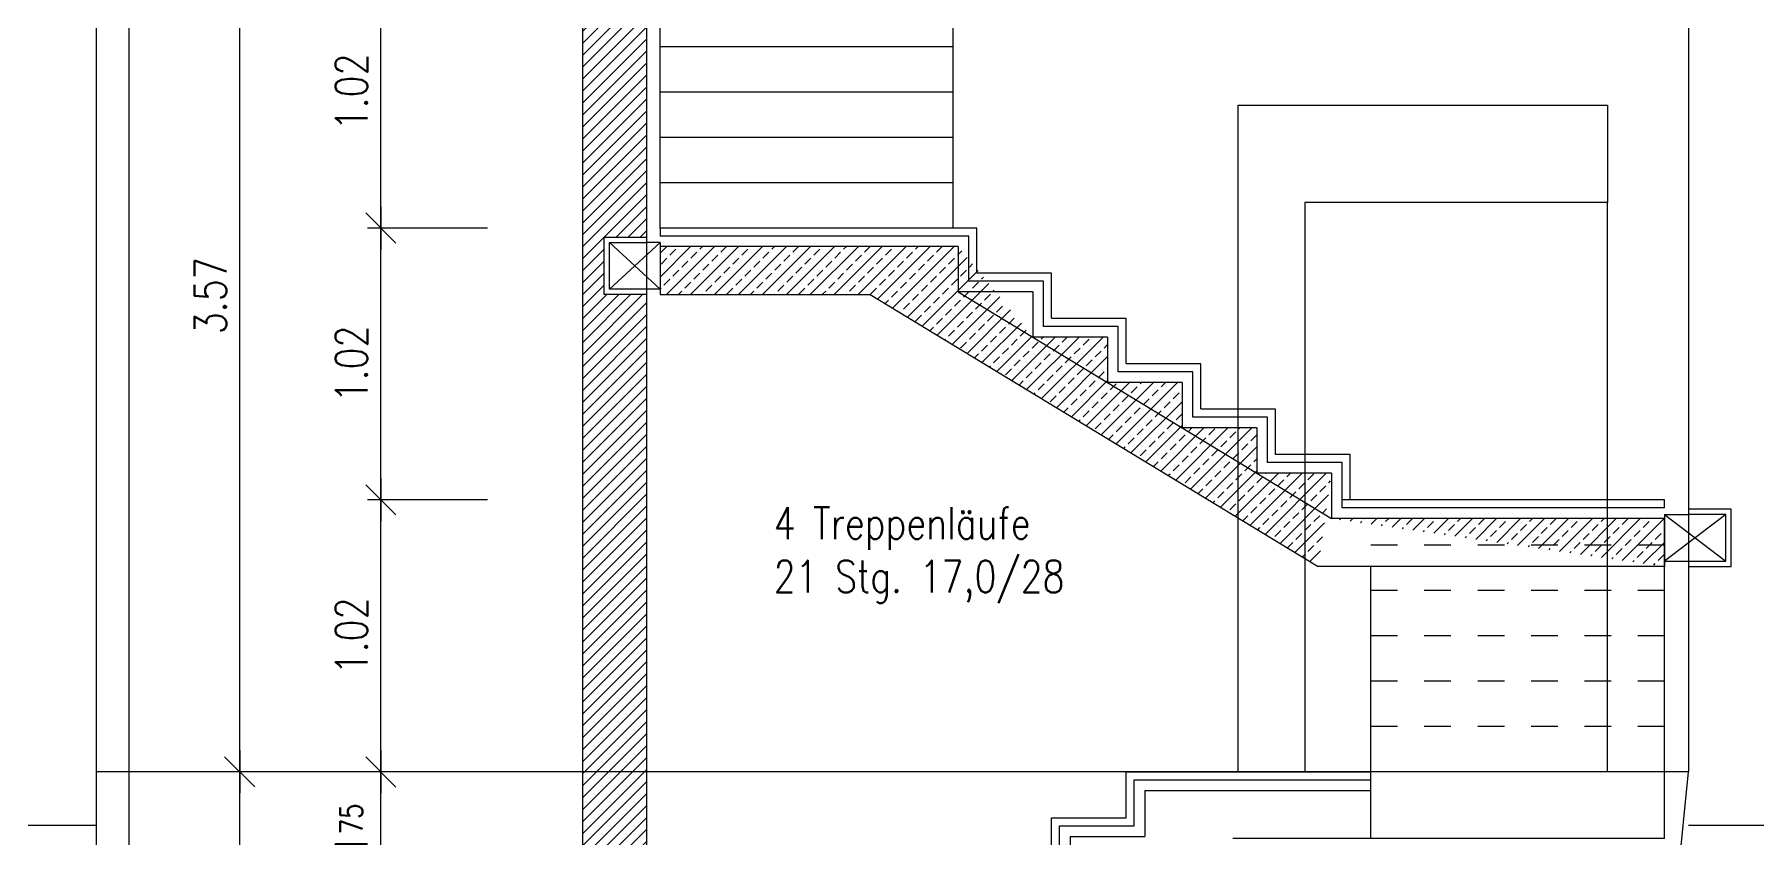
# Model space of a CAD drawing. Header units: metres. Extents: x -3551 to -3365, y -115 to 134.
# Drawn here: x -3469.3 to -3462.84, y 114.96 to 117.98 of the extents above; entities that cross this region are included whole.
import ezdxf

# ---------------------------------------------------------------- set-up
doc = ezdxf.new("R2010")
doc.units = ezdxf.units.M
doc.header["$LTSCALE"] = 0.01
doc.linetypes.add('GESTRICHELT2', pattern=[4.5, 3, -1.5])
doc.linetypes.add('STRICHLINIE', pattern=[0.75, 0.5, -0.25])
doc.layers.get('0').update_dxf_attribs({"linetype": 'CONTINUOUS'})
for name, color, linetype in [('A_abriss', 44, 'STRICHLINIE'), ('A_ansicht', 9, 'CONTINUOUS'), ('A_Aufzug', 3, 'CONTINUOUS'), ('A_schraffur', 10, 'CONTINUOUS'), ('A_STB', 4, 'CONTINUOUS'), ('A_text', 2, 'CONTINUOUS'), ('A_treppe_V2', 3, 'CONTINUOUS'), ('A_wände', 6, 'CONTINUOUS'), ('A_WÄNDE_NEU', 6, 'CONTINUOUS'), ('CKMA0002', 7, 'CONTINUOUS')]:
    doc.layers.add(name, color=color, linetype=linetype)
doc.styles.add('SIMPLEX', font='simplex.shx', dxfattribs={"width": 0.8, "height": 0.1})
doc.styles.add('SIMPLEXD', font='SIMPLEXD.shx', dxfattribs={"width": 0.8, "height": 0.12})
doc.dimstyles.new('DIN', dxfattribs={"dimtxt": 0.03, "dimasz": 0.08, "dimexe": 0.05, "dimexo": 0.2448393904078216, "dimgap": 0.05, "dimtad": 1, "dimdec": 4, "dimrnd": 0.0025, "dimzin": 0, "dimdsep": 46, "dimtxsty": 'SIMPLEXD', "dimblk": 'DIMCROSS', "dimblk1": 'DIMCROSS', "dimblk2": 'DIMCROSS', "dimsah": 1, "dimcen": 2.5, "dimdle": 0.04, "dimclrd": 252, "dimclre": 252, "dimclrt": 252, "dimadec": 0, "dimazin": 0, "dimtfac": 1, "dimtdec": 4, "dimtix": 1, "dimtmove": 2, "dimatfit": 3, "dimldrblk": 'DIMCROSS', "dimfxl": 1, "dimtvp": 1, "dimtolj": 1, "dimtzin": 0, "dimarcsym": 0})

# ---------------------------------------------------------------- blocks, each defined once
blk = doc.blocks.new('DIMCROSS')
at = {"color": 0, "linetype": 'ByBlock'}
blk.add_line((-1, 0), (1, 0), dxfattribs=at)
at = {"linetype": 'ByBlock'}
blk.add_line((-0.707107, -0.707107), (0.707107, 0.707107), dxfattribs=at)
blk = doc.blocks.new('*D122')
at = {"layer": 'CKMA0002', "color": 1, "lineweight": -2, "transparency": 16777216}
for p, q in [((-3468.13077111129, 115.2103585640725), (-3468.580771111281, 115.2103585640725)), ((-3468.530771111281, 111.6703585640725), (-3468.530771111281, 115.1303585640725))]:
    blk.add_line(p, q, dxfattribs=at)
at = {"layer": 'CKMA0002', "color": 1, "lineweight": -2, "transparency": 16777216, "xscale": 0.08, "yscale": 0.08, "zscale": 0.08}
for p, rotation in [((-3468.530771111281, 115.2103585640725), 90), ((-3468.530771111281, 111.5903585640725), 270)]:
    blk.add_blockref('DIMCROSS', p, dxfattribs=dict(at, rotation=rotation))
at = {"layer": 'CKMA0002', "color": 3, "transparency": 16777216, "insert": (-3468.640771111281, 113.4003585640719), "char_height": 0.12, "attachment_point": 5, "rotation": 90, "style": 'SIMPLEXD'}
blk.add_mtext('\\A1;3.62{\\A1\\H0.7x\\S;}', dxfattribs=at)
blk = doc.blocks.new('*D123')
at = {"layer": 'CKMA0002', "color": 1, "lineweight": -2, "transparency": 16777216}
for p, q in [((-3468.130771111285, 118.7803585640732), (-3468.58077111128, 118.7803585640732)), ((-3468.53077111128, 115.2903585640725), (-3468.53077111128, 118.7003585640732))]:
    blk.add_line(p, q, dxfattribs=at)
at = {"layer": 'CKMA0002', "color": 1, "lineweight": -2, "transparency": 16777216, "xscale": 0.08, "yscale": 0.08, "zscale": 0.08}
for p, rotation in [((-3468.53077111128, 118.7803585640732), 90), ((-3468.53077111128, 115.2103585640725), 270)]:
    blk.add_blockref('DIMCROSS', p, dxfattribs=dict(at, rotation=rotation))
at = {"layer": 'CKMA0002', "color": 3, "transparency": 16777216, "insert": (-3468.64077111128, 116.9953585640723), "char_height": 0.12, "attachment_point": 5, "rotation": 90, "style": 'SIMPLEXD'}
blk.add_mtext('\\A1;3.57{\\A1\\H0.7x\\S;}', dxfattribs=at)
blk = doc.blocks.new('*D141')
at = {"layer": 'CKMA0002', "color": 1, "lineweight": -2, "transparency": 16777216}
for p, q in [((-3467.601873947552, 115.2100696169029), (-3468.051873947548, 115.2100696169029)), ((-3468.001873947548, 114.772927013247), (-3468.001873947548, 115.1300696169029))]:
    blk.add_line(p, q, dxfattribs=at)
at = {"layer": 'CKMA0002', "color": 1, "lineweight": -2, "transparency": 16777216, "xscale": 0.08, "yscale": 0.08, "zscale": 0.08}
for p, rotation in [((-3468.001873947548, 115.2100696169029), 90), ((-3468.001873947548, 114.692927013247), 270)]:
    blk.add_blockref('DIMCROSS', p, dxfattribs=dict(at, rotation=rotation))
at = {"layer": 'CKMA0002', "color": 3, "transparency": 16777216, "insert": (-3468.111873947548, 114.9514983150744), "char_height": 0.12, "attachment_point": 5, "rotation": 90, "style": 'SIMPLEXD'}
blk.add_mtext('\\A1;51{\\A1\\H0.7x\\S75;}', dxfattribs=at)
blk = doc.blocks.new('*D142')
at = {"layer": 'CKMA0002', "color": 1, "lineweight": -2, "transparency": 16777216}
for p, q in [((-3467.601873947551, 116.2300681696118), (-3468.051873947548, 116.2300681696118)), ((-3468.001873947548, 115.2900696169029), (-3468.001873947548, 116.1500681696118))]:
    blk.add_line(p, q, dxfattribs=at)
at = {"layer": 'CKMA0002', "color": 1, "lineweight": -2, "transparency": 16777216, "xscale": 0.08, "yscale": 0.08, "zscale": 0.08}
for p, rotation in [((-3468.001873947548, 116.2300681696118), 90), ((-3468.001873947548, 115.2100696169029), 270)]:
    blk.add_blockref('DIMCROSS', p, dxfattribs=dict(at, rotation=rotation))
at = {"layer": 'CKMA0002', "color": 3, "transparency": 16777216, "insert": (-3468.111873947548, 115.7200688932568), "char_height": 0.12, "attachment_point": 5, "rotation": 90, "style": 'SIMPLEXD'}
blk.add_mtext('\\A1;1.02{\\A1\\H0.7x\\S;}', dxfattribs=at)
blk = doc.blocks.new('*D143')
at = {"layer": 'CKMA0002', "color": 1, "lineweight": -2, "transparency": 16777216}
for p, q in [((-3467.601873947549, 117.2492705575554), (-3468.051873947547, 117.2492705575554)), ((-3468.001873947547, 116.3100681696118), (-3468.001873947547, 117.1692705575554))]:
    blk.add_line(p, q, dxfattribs=at)
at = {"layer": 'CKMA0002', "color": 1, "lineweight": -2, "transparency": 16777216, "xscale": 0.08, "yscale": 0.08, "zscale": 0.08}
for p, rotation in [((-3468.001873947547, 117.2492705575554), 90), ((-3468.001873947547, 116.2300681696118), 270)]:
    blk.add_blockref('DIMCROSS', p, dxfattribs=dict(at, rotation=rotation))
at = {"layer": 'CKMA0002', "color": 3, "transparency": 16777216, "insert": (-3468.111873947547, 116.739669363583), "char_height": 0.12, "attachment_point": 5, "rotation": 90, "style": 'SIMPLEXD'}
blk.add_mtext('\\A1;1.02{\\A1\\H0.7x\\S;}', dxfattribs=at)
blk = doc.blocks.new('*D144')
at = {"layer": 'CKMA0002', "color": 1, "lineweight": -2, "transparency": 16777216}
for p, q in [((-3467.601873947548, 118.2700698704801), (-3468.051873947547, 118.2700698704801)), ((-3468.001873947547, 117.3292705575554), (-3468.001873947547, 118.1900698704801))]:
    blk.add_line(p, q, dxfattribs=at)
at = {"layer": 'CKMA0002', "color": 1, "lineweight": -2, "transparency": 16777216, "xscale": 0.08, "yscale": 0.08, "zscale": 0.08}
for p, rotation in [((-3468.001873947547, 118.2700698704801), 90), ((-3468.001873947547, 117.2492705575554), 270)]:
    blk.add_blockref('DIMCROSS', p, dxfattribs=dict(at, rotation=rotation))
at = {"layer": 'CKMA0002', "color": 3, "transparency": 16777216, "insert": (-3468.111873947547, 117.7596702140172), "char_height": 0.12, "attachment_point": 5, "rotation": 90, "style": 'SIMPLEXD'}
blk.add_mtext('\\A1;1.02{\\A1\\H0.7x\\S;}', dxfattribs=at)

msp = doc.modelspace()

# ---------------------------------------------------------------- hatches: boundary and pattern name
at = {"layer": 'A_schraffur'}
h = msp.add_hatch(dxfattribs=at)
h.set_pattern_fill('ANSI31', color=256, scale=0.01, style=0)
h.set_pattern_definition([(45, (0, 0), (-0.02245064030267288, 0.02245064030267288), [])])
h.paths.add_polyline_path([(-3467.004731589022, 118.7803585640734), (-3467.244720410118, 118.7803585640734), (-3467.244720431644, 118.4303585625314), (-3467.004731362648, 118.430358562487)])
h.paths.add_polyline_path([(-3467.004731362649, 118.430358562487), (-3467.244720431645, 118.4303585625315), (-3467.244720629687, 115.2103585640727), (-3467.004729280013, 115.2103585640727), (-3467.004730437565, 117.0000699596262), (-3467.164782045369, 117.0000699596263), (-3467.164782045368, 117.2150699596263), (-3467.004730576621, 117.2150691509536)])
h.paths.add_polyline_path([(-3467.004729280013, 115.2103585640727), (-3467.244720629687, 115.2103585640727), (-3467.244720654289, 114.8103585640727), (-3467.004729021299, 114.8103585640727)])
h.paths.add_polyline_path([(-3467.004729021299, 114.8103585640727), (-3467.244720654288, 114.8103585640727), (-3467.244720852331, 111.5903585640727), (-3467.004726938664, 111.5903585640727), (-3467.004728114695, 113.4086413037828), (-3467.164782037179, 113.4086413037828), (-3467.164782037178, 113.6236413037828), (-3467.004728253752, 113.6236404950984)])
h = msp.add_hatch(dxfattribs=at)
h.set_pattern_fill('ANSI33', color=256, scale=0.01, style=0)
h.set_pattern_definition([(45, (0, 0), (-0.04490128060534576, 0.04490128060534577), []), (45, (0.04490130000000001, 0), (-0.04490128060534576, 0.04490128060534577), [0.03175, -0.015875])])
edge = h.paths.add_edge_path()
edge.add_line((-3463.18976861089, 115.9800672777549), (-3463.189768610889, 116.1600672777549))
edge.add_line((-3463.189769539802, 116.1600663508139), (-3464.43662654844, 116.1600688743198))
edge.add_line((-3463.189769539802, 115.9800663508138), (-3464.487607703356, 115.9800688295348))
edge.add_line((-3464.437244441758, 116.3300699618979), (-3464.437244441758, 116.1600697891442))
edge.add_line((-3464.437244441758, 116.3300699618979), (-3464.717244441758, 116.3300699618979))
edge.add_line((-3464.717244441758, 116.500069954347), (-3464.717244441759, 116.3308691606693))
edge.add_line((-3464.717244441758, 116.5000699543469), (-3464.997244441758, 116.5000699543469))
edge.add_line((-3464.997244441759, 116.6700699618979), (-3464.997244441759, 116.500069954347))
edge.add_line((-3464.997244441759, 116.6700699618979), (-3465.277244441759, 116.6700699618979))
edge.add_line((-3465.27724444176, 116.8400699618979), (-3465.277244441761, 116.6700699618979))
edge.add_line((-3465.27724444176, 116.8400699618979), (-3465.55724444176, 116.8400699618979))
edge.add_line((-3465.557244441761, 117.0100699618979), (-3465.837244441761, 117.0100699618979))
edge.add_line((-3465.557244441761, 117.0100699618979), (-3465.557244441761, 116.8408691606692))
edge.add_line((-3465.837244441762, 117.1800699632734), (-3465.837244441761, 117.0100699618979))
edge.add_line((-3465.837244441762, 117.1800699632734), (-3466.954802218504, 117.1800698728718))
edge.add_line((-3466.954802218504, 117.1800698750714), (-3466.954802219076, 117.0000698749441))
edge.add_line((-3466.954802219076, 117.0000698727301), (-3466.167609229067, 117.0000699631614))
edge.add_line((-3466.167609229067, 117.0000699631614), (-3464.487607703356, 115.9800688295348))

# ---------------------------------------------------------------- linework, layer by layer
at = {"layer": 'A_abriss', "linetype": 'Continuous'}
msp.add_line((-3463.099626110636, 115.2103585640727), (-3469.06924807271, 115.2103585640727), dxfattribs=at)
at = {"layer": 'A_ansicht'}
for p, q in [((-3464.788118162417, 117.7100717377877, 9.786903006638515e-08), (-3463.403114647474, 117.7100787356268, 9.786903006638515e-08)), ((-3464.788118162416, 115.2100660666923, 9.786903006638515e-08), (-3464.788118162417, 117.7100717377877, 9.786903006638515e-08)), ((-3463.403114647474, 117.7100787356268, 9.786903006638515e-08), (-3463.403114647473, 117.3450660666924, 9.786903006638515e-08))]:
    msp.add_line(p, q, dxfattribs=at)
at = {"layer": 'A_ansicht', "elevation": 9.786903006638515e-08}
msp.add_lwpolyline([(-3463.403114647473, 115.2100660666924), (-3463.403114647473, 117.3450660666924), (-3464.5381258768, 117.3450603319589), (-3464.538115089573, 115.2100660666923)], dxfattribs=at)
at = {"layer": 'A_Aufzug', "color": 7, "linetype": 'Continuous'}
msp.add_line((-3468.944720012918, 101.292788750936), (-3468.944720012918, 122.4227890657975), dxfattribs=at)
at = {"layer": 'A_STB', "color": 2}
for p, q in [((-3467.164782045368, 117.0000699596262, 3.061185786888993e-07), (-3467.164782045368, 117.2150699596262, 3.061185786888993e-07)), ((-3467.164782045368, 117.2150699596262, 3.061185786888993e-07), (-3467.00478095907, 117.2150691512082, 3.061185781643352e-07)), ((-3467.144782045368, 117.0200699596262, 3.061185786888993e-07), (-3467.144782045368, 117.1950698585744, 3.061185786888993e-07)), ((-3467.144782045368, 117.1950698585744, 3.061185786888993e-07), (-3467.004781060121, 117.1950691512084, 3.061185781643352e-07)), ((-3467.144782045368, 117.1950698585744, 3.061185786888993e-07), (-3466.954782561683, 117.0200696872759, 3.061185807459107e-07)), ((-3466.954781677485, 117.1950688845842, 3.061185802255928e-07), (-3467.144782045368, 117.0200699596262, 3.061185786888993e-07)), ((-3466.954781677485, 117.1950688845842, 3.061185802255928e-07), (-3467.004781261648, 117.1950691569355, 3.061185782675662e-07)), ((-3466.954781495535, 117.1950690521681, 3.078320039524428e-07), (-3466.954781146969, 117.1800697847122, 3.104007613042226e-07)), ((-3467.004782045368, 117.0000699596262, 3.061185786888993e-07), (-3467.164782045368, 117.0000699596262, 3.061185786888993e-07)), ((-3467.004782045368, 117.0200699596262, 3.061185786888993e-07), (-3467.144782045368, 117.0200699596262, 3.061185786888993e-07)), ((-3466.954782561683, 117.0200696872759, 3.061185807459107e-07), (-3467.004782145846, 117.0200699596272, 3.061185787878842e-07)), ((-3463.189722260624, 116.1750655481609, 2.790131216657541e-07), (-3463.099630783368, 116.1750660085865)), ((-3463.189722260624, 116.1750655481609, 2.790131216657541e-07), (-3463.189721476903, 116.1600663508516, 2.52923574793554e-07)), ((-3463.189722260624, 116.1750655481609, 2.790131216657541e-07), (-3462.959629999647, 116.0000668112772)), ((-3462.959629999647, 116.1750667102254), (-3463.189721376426, 116.0000663508526, 2.790131221860721e-07)), ((-3462.939629999647, 116.1950668112772), (-3463.099631085946, 116.1950660028591)), ((-3462.959629999647, 116.1750667102254), (-3463.099630984894, 116.1750660028594)), ((-3462.959629999647, 116.0000668112772), (-3462.959629999647, 116.1750667102254)), ((-3462.939629999647, 115.9800668112772), (-3462.939629999647, 116.1950668112772)), ((-3464.28972406251, 114.9603582560107, 1.084536809673366e-07), (-3464.289724876788, 115.9800684516015, -6.254565368996219e-07)), ((-3463.189746636976, 114.9603590931408, -1.121452045809088e-07), (-3463.189769539802, 115.9800663508138, 1.304432848989759e-08)), ((-3463.189721376426, 116.0000663508526, 2.790131221860721e-07), (-3463.09962989917, 116.0000668112782)), ((-3463.099629999647, 116.0000668112772), (-3462.959629999647, 116.0000668112772)), ((-3463.099629999647, 115.9800668112772), (-3462.939629999647, 115.9800668112772)), ((-3463.189727576401, 114.9603590932372, 1.407621699387469e-07), (-3464.28972406251, 114.9603582560107, 1.084536809673501e-07))]:
    msp.add_line(p, q, dxfattribs=at)
at = {"layer": 'A_STB'}
for p, q in [((-3465.837244441762, 117.1800699632734, -1.312480889548643e-07), (-3466.954802218504, 117.1800698728718, -5.803922802315705e-08)), ((-3466.954802218504, 117.1800698750714, 5.942541341977375e-07), (-3466.954802219076, 117.0000698749441, 3.835252735651554e-07)), ((-3465.837244441762, 117.1800699632734, -1.312480889548643e-07), (-3465.837244441761, 117.0100699618979, -6.915223787349476e-07)), ((-3466.954802219076, 117.0000698727301, -2.853283190186838e-07), (-3466.167609229067, 117.0000699631614, 3.226330768269674e-07)), ((-3466.167609229067, 117.0000699631614, -8.005925494127282e-07), (-3464.487607703356, 115.9800688295348, -2.726884694308161e-08)), ((-3465.557244441761, 117.0100699618979, -6.915223787349476e-07), (-3465.837244441761, 117.0100699618979, -6.915223787349476e-07)), ((-3465.557244441761, 117.0100699618979, -6.915223787349611e-07), (-3465.557244441761, 116.8408691606692, -8.204060447081927e-07)), ((-3465.27724444176, 116.8400699618979, -6.915223787349476e-07), (-3465.55724444176, 116.8400699618979, -6.915223787349476e-07)), ((-3465.27724444176, 116.8400699618979, -6.915223787349611e-07), (-3465.277244441761, 116.6700699618979, -6.915223787365842e-07)), ((-3464.997244441759, 116.6700699618979, -6.915223787349476e-07), (-3465.277244441759, 116.6700699618979, -6.915223787349476e-07)), ((-3464.997244441759, 116.6700699618979, -6.915223787349611e-07), (-3464.997244441759, 116.500069954347, -3.562197021584291e-07)), ((-3464.717244441758, 116.5000699543469, -3.562197021529833e-07), (-3464.997244441758, 116.5000699543469, -3.562197021529833e-07)), ((-3464.717244441758, 116.500069954347, -3.562197021529969e-07), (-3464.717244441759, 116.3308691606693, -8.204060447081927e-07)), ((-3464.437244441758, 116.3300699618979, -6.915223787349476e-07), (-3464.717244441758, 116.3300699618979, -6.915223787349476e-07)), ((-3464.437244441758, 116.3300699618979, -6.915223787349611e-07), (-3464.437244441758, 116.1600697891442, -4.708654526019322e-08)), ((-3463.189769539802, 116.1600663508139, -1.304521880362891e-08), (-3464.43662654844, 116.1600688743198, -7.409982962675163e-07)), ((-3463.189769539802, 116.1600663508139, -1.304521880362891e-08), (-3463.189769381793, 115.980066350814, 1.304433470125732e-08)), ((-3463.18976861089, 115.9800672777549, 1.61886214766398e-08), (-3463.189768610889, 116.1600672777549, -9.900925816893579e-09)), ((-3463.189769539802, 115.9800663508138, 1.304432848989759e-08), (-3464.487607703356, 115.9800688295348, -7.403233426343779e-07))]:
    msp.add_line(p, q, dxfattribs=at)
at = {"layer": 'A_STB', "color": 1}
for p, q in [((-3465.207874679502, 115.2100696169029, 1.779198098972281e-08), (-3464.289761601734, 115.2100742557414)), ((-3465.177874679503, 115.1800696169029, 1.779198098970714e-08), (-3464.289724237959, 115.1800703261253, -4.967843729837768e-08)), ((-3465.137874679504, 115.1400696169031, 1.779198098866317e-08), (-3464.857874679503, 115.1400696169031, 1.779198098866317e-08)), ((-3465.137874679503, 115.1400696169031, 1.779198098864962e-08), (-3465.137874679503, 114.9684878632935, -1.110916849843652e-07)), ((-3464.857874679503, 115.1400696169031, 1.779198098866317e-08), (-3464.289761248045, 115.1400724873409)), ((-3465.417874679504, 114.9676886645222, 1.779198098888012e-08), (-3465.137874679504, 114.9676886645222, 1.779198098888012e-08)), ((-3465.417874679504, 114.9676886645222, 1.779198098886656e-08), (-3465.417874679504, 114.7961069109126, -1.110916849850156e-07)), ((-3464.28972406251, 114.9603582560107, 1.084536809675424e-07), (-3464.807178432931, 114.9603582560107, 8.5043580113622e-08))]:
    msp.add_line(p, q, dxfattribs=at)
at = {"layer": 'A_treppe_V2', "color": 10}
for p, q in [((-3466.954801228683, 117.2492704688791, -8.890023212678273e-09), (-3466.954801228684, 118.2700698732214, 3.823340990627048e-08)), ((-3465.855880256487, 117.2492704633965, -2.572536037788036e-09), (-3465.85588173414, 118.2700702511585, 3.530035348036892e-09)), ((-3466.954801228684, 117.9300698689247, 1.718783083668742e-08), (-3465.855880257644, 117.9300698707895, 5.946217464955984e-08)), ((-3466.954801228684, 117.7600698687018, 1.609523057782618e-08), (-3465.855880257645, 117.7600698705665, 5.836957439069871e-08)), ((-3466.954801228682, 117.5900698686858, 1.601717470517354e-08), (-3465.855880257644, 117.5900698705506, 5.829151851803103e-08)), ((-3466.954802218504, 117.4200698683672, 1.445629780205984e-08), (-3465.855880257644, 117.4200698702319, 5.673067399898548e-08))]:
    msp.add_line(p, q, dxfattribs=at)
at = {"layer": 'A_treppe_V2'}
for p, q in [((-3465.76724444176, 117.2492705575554, -5.626387335674733e-07), (-3466.954802218504, 117.2492704688791, 1.671170592630038e-07)), ((-3466.954802218504, 117.2492704688791, 1.671170592826949e-07), (-3466.954802218503, 117.2192704688792, 1.671170592826949e-07)), ((-3465.76724444176, 117.0800699618977, -6.915223829242067e-07), (-3465.767244441761, 117.2492705575554, -5.626387335674576e-07)), ((-3465.79724444176, 117.2192705575554, -5.626387335674733e-07), (-3466.954802218503, 117.2192704688792, 1.671170592630038e-07)), ((-3465.79724444176, 117.0492703804273, -6.915223829242225e-07), (-3465.79724444176, 117.2192705575554, -5.626387335674733e-07)), ((-3465.51724444176, 117.0500699618977, -6.915223829242067e-07), (-3465.797244441761, 117.0500699618977, -6.915223829242067e-07)), ((-3465.48724444176, 117.0800699618977, -6.915223829242067e-07), (-3465.76724444176, 117.0800699618977, -6.915223829242067e-07)), ((-3465.51724444176, 116.8800697847696, -8.204060322809558e-07), (-3465.51724444176, 117.0500699618977, -6.915223829242067e-07)), ((-3465.48724444176, 116.91086936624, -8.204060322809401e-07), (-3465.487244441761, 117.0800699618977, -6.915223829241909e-07)), ((-3465.237244441759, 116.8800699618977, -6.915223829242067e-07), (-3465.51724444176, 116.8800699618977, -6.915223829242067e-07)), ((-3465.207244441759, 116.9100699618977, -6.915223829242067e-07), (-3465.487244441759, 116.9100699618977, -6.915223829242067e-07)), ((-3465.23724444176, 116.7100697847696, -8.204060322809402e-07), (-3465.237244441759, 116.8800699618977, -6.915223829242067e-07)), ((-3465.20724444176, 116.74086936624, -8.204060322809244e-07), (-3465.20724444176, 116.9100699618977, -6.915223829241909e-07)), ((-3464.927244441758, 116.7400699618977, -6.915223829242067e-07), (-3465.207244441758, 116.7400699618977, -6.915223829242067e-07)), ((-3464.927244441758, 116.5708693586891, -4.851033556989759e-07), (-3464.927244441759, 116.7400699618977, -6.91522382924191e-07)), ((-3464.957244441758, 116.7100699618977, -6.915223829242067e-07), (-3465.237244441759, 116.7100699618977, -6.915223829242067e-07)), ((-3464.957244441758, 116.5400697772187, -4.851033556989916e-07), (-3464.957244441758, 116.7100699618977, -6.915223829242067e-07)), ((-3464.677244441757, 116.5400699543467, -3.562197063422425e-07), (-3464.957244441758, 116.5400699543467, -3.562197063422425e-07)), ((-3464.647255482056, 116.5700699651393, -1.045957843248324e-06), (-3464.927244441758, 116.5700699600025, -4.842995594062606e-07)), ((-3464.677244441758, 116.3700697847697, -8.204060322809558e-07), (-3464.677244441757, 116.5400699543467, -3.562197063422425e-07)), ((-3464.647254625525, 116.4000699618977, -6.915228030236469e-07), (-3464.647244441758, 116.5700699543467, -3.562197063422267e-07)), ((-3464.397244441757, 116.3700699618977, -6.915223829242067e-07), (-3464.677244441758, 116.3700699618977, -6.915223829242067e-07)), ((-3464.367244441757, 116.4000699618977, -6.915223829242067e-07), (-3464.647244441757, 116.4000699618977, -6.915223829242067e-07)), ((-3464.397244441757, 116.2000698304916, -4.708653283295632e-08), (-3464.397244441757, 116.3700699618977, -6.915223829242067e-07)), ((-3464.367244441758, 116.2300700012724, -4.708653283290073e-08), (-3464.367244441759, 116.4000699618977, -6.915223829241782e-07)), ((-3464.297245909047, 116.2300698482296, -9.027532626541006e-07), (-3464.397244441758, 116.2300698482298, -4.708653281679239e-08)), ((-3463.189769460637, 116.2300660567853, 6.382034236456978e-09), (-3464.297245909048, 116.2300689662236, -9.027555603386694e-07)), ((-3463.189769460799, 116.2000659123393), (-3463.18976945396, 116.2300658828383)), ((-3464.297225386912, 116.200069652421, -7.191378762325489e-07), (-3464.397244441757, 116.2000698304916, -4.708653283295632e-08)), ((-3463.189769460799, 116.2000659123393), (-3464.297245882872, 116.2000688648676, -1.746807078458025e-07))]:
    msp.add_line(p, q, dxfattribs=at)
at = {"layer": 'A_treppe_V2', "color": 1}
for p, q in [((-3465.837244441761, 117.0100699618979, -6.915223787349476e-07), (-3464.437244441758, 116.1600697891442, -4.708654526019322e-08)), ((-3465.207874679503, 115.0384880688643, -1.110916683668095e-07), (-3465.207874679502, 115.2100696169029, 1.779198098972281e-08)), ((-3465.177874679503, 115.007688487394, -1.110916683668252e-07), (-3465.177874679503, 115.1800696169029, 1.779198098970714e-08)), ((-3465.487874679503, 114.8661071164834, -1.110916683674599e-07), (-3465.487874679503, 115.037688664522, 1.779198098993976e-08)), ((-3465.487874679504, 115.037688664522, 1.779198098992398e-08), (-3465.207874679504, 115.037688664522, 1.779198098992398e-08)), ((-3465.457874679504, 115.007688664522, 1.779198098992398e-08), (-3465.177874679503, 115.007688664522, 1.779198098992398e-08)), ((-3465.457874679504, 114.835307535013, -1.110916683674757e-07), (-3465.457874679504, 115.007688664522, 1.779198098992398e-08))]:
    msp.add_line(p, q, dxfattribs=at)
at = {"layer": 'A_treppe_V2', "color": 1, "linetype": 'GESTRICHELT2'}
for p, q in [((-3463.189726997931, 116.0600694330814, -1.156123141840719e-07), (-3464.28974725086, 116.0600638751426, -7.133113511274136e-07)), ((-3463.189726139, 115.8900707118074, -1.156123141840719e-07), (-3464.289746391928, 115.8900651538686, -7.133113511274136e-07)), ((-3463.189725280068, 115.7200719905333, -1.156123141840719e-07), (-3464.289745532996, 115.7200664325945, -7.133113511274136e-07)), ((-3463.189724421136, 115.5500732692593, -1.156123141840719e-07), (-3464.289744674064, 115.5500677113205, -7.133113511274136e-07)), ((-3463.189723562204, 115.3800745479853, -1.156123141840719e-07), (-3464.289743815133, 115.3800689900465, -7.133113511274136e-07))]:
    msp.add_line(p, q, dxfattribs=at)
at = {"layer": 'A_treppe_V2', "color": 2, "linetype": 'GESTRICHELT2'}
msp.add_line((-3463.189746827255, 115.2103585640727), (-3464.289767080184, 115.2103530061339, -5.976994345823484e-07), dxfattribs=at)
at = {"layer": 'A_wände'}
for p, q in [((-3469.069264342013, 118.4303585628694), (-3469.068823542241, 114.8103585640727)), ((-3463.099642379939, 118.4303585617638), (-3463.099626110636, 115.2103585640727)), ((-3463.13881222695, 114.8103585640727), (-3463.099626110636, 115.2103585640727))]:
    msp.add_line(p, q, dxfattribs=at)
at = {"layer": 'A_wände', "color": 1}
for p, q in [((-3475.819759522897, 115.0103585640728), (-3469.06884789582, 115.0103585640728)), ((-3463.09962510012, 115.0103585640728), (-3442.29471495293, 115.0103585640728))]:
    msp.add_line(p, q, dxfattribs=at)
at = {"layer": 'A_WÄNDE_NEU'}
for p, q in [((-3467.244721365888, 103.2403584900131), (-3467.244719987586, 125.6503586740334, 2.145507775801245e-08)), ((-3467.004721538039, 103.2403586467652), (-3467.004736032411, 125.6503586740333, 2.145507775801753e-08))]:
    msp.add_line(p, q, dxfattribs=at)

# ---------------------------------------------------------------- texts
at = {"layer": 'A_text', "linetype": 'Continuous', "insert": (-3466.528945454322, 116.203210988804), "char_height": 0.12, "width": 1.657, "attachment_point": 1, "style": 'SIMPLEX'}
msp.add_mtext('4 Treppenläufe\\P21 Stg. 17,0/28', dxfattribs=at)

# ---------------------------------------------------------------- dimensions: what is measured, and where the dimension line sits
at = {"layer": 'CKMA0002'}
for base, p1, p2, text, override, picture, middle in [((-3468.53077111128, 118.7803585640732), (-3468.13077111129, 115.2103585640725), (-3468.130771111285, 118.7803585640732), '3.57{\\A1\\H0.7x\\S;}', {"dimexo": 0, "dimse1": 1, "dimclrd": 1, "dimclre": 1, "dimclrt": 3}, '*D123', (-3468.64077111128, 116.9953585640723)), ((-3468.001873947547, 118.2700698704801), (-3465.76724444176, 117.2492705575554), (-3466.405340743164, 118.2700698704801), '1.02{\\A1\\H0.7x\\S;}', {"dimexo": 1.196533204384286, "dimse1": 1, "dimclrd": 1, "dimclre": 1, "dimclrt": 3}, '*D144', (-3468.111873947547, 117.7596702140172)), ((-3468.001873947547, 117.2492705575554), (-3463.994015938969, 116.2300681696118), (-3465.76724444176, 117.2492705575554), '1.02{\\A1\\H0.7x\\S;}', {"dimexo": 1.834629505789144, "dimse1": 1, "dimclrd": 1, "dimclre": 1, "dimclrt": 3}, '*D143', (-3468.111873947547, 116.739669363583)), ((-3468.001873947548, 116.2300681696118), (-3465.207874679502, 115.2100696169029), (-3463.994015938969, 116.2300681696118), '1.02{\\A1\\H0.7x\\S;}', {"dimexo": 3.607858008581479, "dimse1": 1, "dimclrd": 1, "dimclre": 1, "dimclrt": 3}, '*D142', (-3468.111873947548, 115.7200688932568)), ((-3468.530771111281, 115.2103585640725), (-3468.130771111295, 111.5903585640725), (-3468.13077111129, 115.2103585640725), '3.62{\\A1\\H0.7x\\S;}', {"dimexo": 0, "dimse1": 1, "dimclrd": 1, "dimclre": 1, "dimclrt": 3}, '*D122', (-3468.640771111281, 113.4003585640719)), ((-3468.001873947548, 115.2100696169029), (-3466.405320974864, 114.692927013247), (-3465.207874679502, 115.2100696169029), '51{\\A1\\H0.7x\\S75;}', {"dimexo": 2.393999268049902, "dimse1": 1, "dimclrd": 1, "dimclre": 1, "dimclrt": 3}, '*D141', (-3468.111873947548, 114.9514983150744))]:
    dim = msp.add_linear_dim(base=base, p1=p1, p2=p2, angle=90, text=text, dimstyle='DIN', override=override, dxfattribs=at)
    dim.commit()
    dim.dimension.update_dxf_attribs({"geometry": picture, "text_midpoint": middle})

doc.saveas('drawing.dxf')
